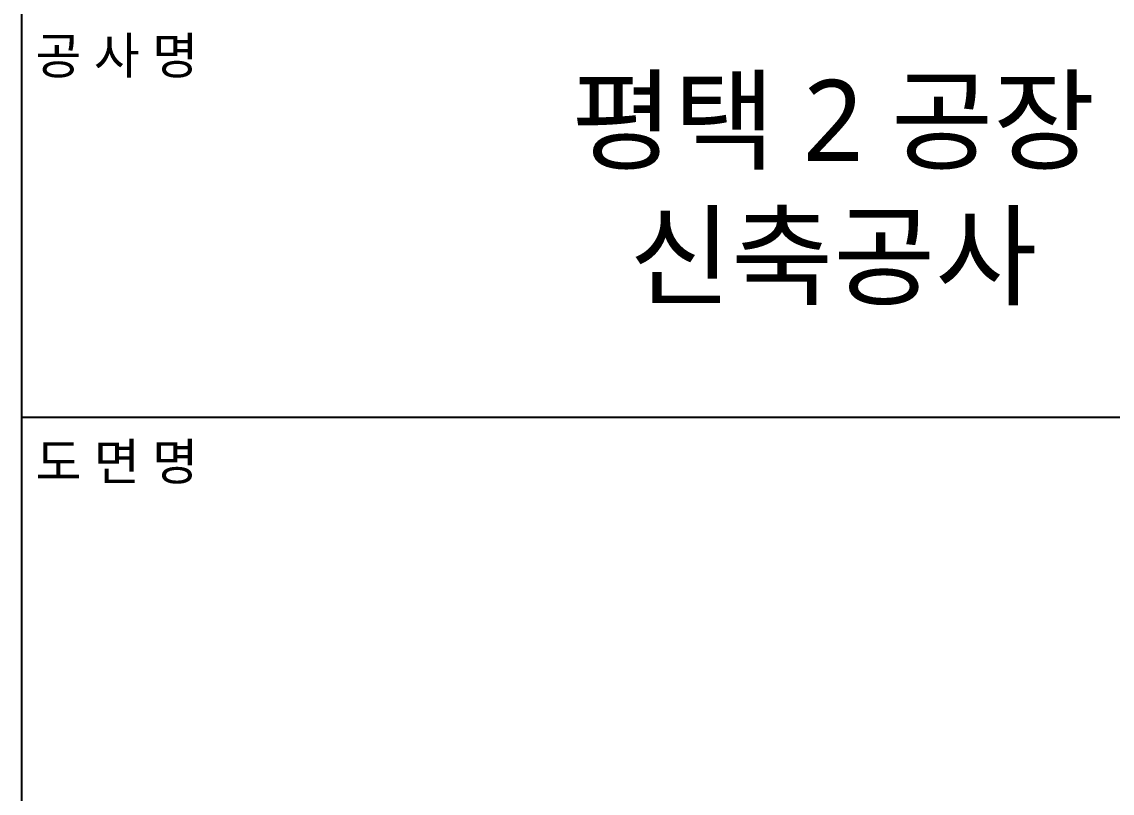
# Model space of a CAD drawing. Header units: millimetres. Extents: x 0 to 421, y -1 to 297.
# Drawn here: x 369.82 to 396.63, y 40.62 to 59.59 of the extents above; entities that cross this region are included whole.
import ezdxf

# ---------------------------------------------------------------- set-up
doc = ezdxf.new("R2010")
doc.units = ezdxf.units.MM
doc.header["$LTSCALE"] = 1000
doc.layers.get('0').update_dxf_attribs({"lineweight": 9})
doc.layers.add('G-TITLE', color=4, linetype='Continuous')
doc.layers.add('HEC_FRAME', color=7, linetype='Continuous')
doc.styles.add('HUMAN', font='malgun.ttf')

# ---------------------------------------------------------------- blocks, each defined once
blk = doc.blocks.new('HEC DWG-Form2014')
at = {"layer": 'HEC_FRAME', "color": 3, "linetype": 'Continuous'}
blk.add_lwpolyline([(740.524, 19.799), (740.524, 574.871)], dxfattribs=at)
at = {"layer": 'HEC_FRAME', "color": 6, "linetype": 'Continuous'}
blk.add_lwpolyline([(740.524, 99.866), (820.496, 99.866)], dxfattribs=at)
at = {"layer": 'HEC_FRAME', "color": 4, "style": 'HUMAN'}
for s, p in [('공 사 명', (741.201, 116.76)), ('도 면 명', (741.201, 96.764))]:
    blk.add_text(s, height=1.8021, dxfattribs=at).set_placement(p)

msp = doc.modelspace()

# ---------------------------------------------------------------- block references
at = {"xscale": 0.4994054696789535, "yscale": 0.4994054696789535, "zscale": 0.4994054696789535}
msp.add_blockref('HEC DWG-Form2014', (0, 0), dxfattribs=at)

# ---------------------------------------------------------------- texts
at = {"layer": 'G-TITLE', "color": 0, "insert": (354.143, 58.166), "char_height": 2, "width": 71.25679, "attachment_point": 1, "style": 'HUMAN'}
msp.add_mtext('\\pxqc;평택 2 공장\\P신축공사', dxfattribs=at)

doc.saveas('drawing.dxf')
